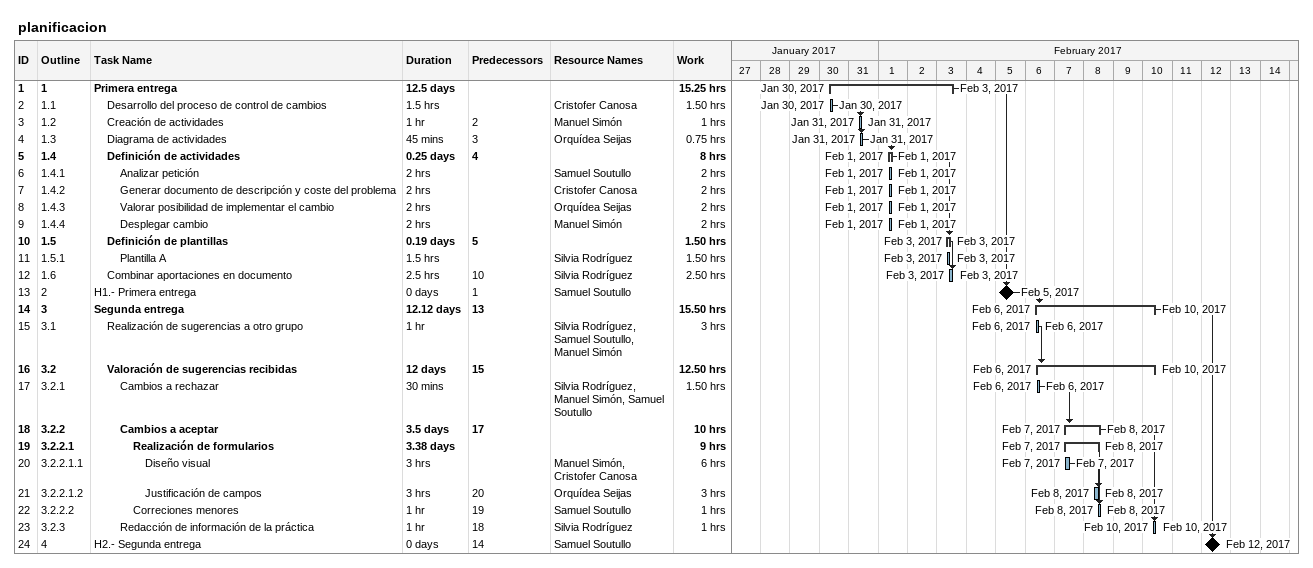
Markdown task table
planificacion

| ID | WBS | Task | Duration | Start | Finish | Predecessors | Resources | Work (h) |
|---|---|---|---|---|---|---|---|---|
| 1 | 1 | **Primera entrega** | 12.5d | 2017-01-30 | 2017-02-03 |  |  | 15.25 |
| 2 | 1.1 | Desarrollo del proceso de control de cambios | 1.5h | 2017-01-30 | 2017-01-30 |  | Cristofer Canosa | 1.50 |
| 3 | 1.2 | Creación de actividades | 1h | 2017-01-31 | 2017-01-31 | 2 | Manuel Simón | 1 |
| 4 | 1.3 | Diagrama de actividades | 45min | 2017-01-31 | 2017-01-31 | 3 | Orquídea Seijas | 0.75 |
| 5 | 1.4 | **Definición de actividades** | 0.25d | 2017-02-01 | 2017-02-01 | 4 |  | 8 |
| 6 | 1.4.1 | Analizar petición | 2h | 2017-02-01 | 2017-02-01 |  | Samuel Soutullo | 2 |
| 7 | 1.4.2 | Generar documento de descripción y coste del problema | 2h | 2017-02-01 | 2017-02-01 |  | Cristofer Canosa | 2 |
| 8 | 1.4.3 | Valorar posibilidad de implementar el cambio | 2h | 2017-02-01 | 2017-02-01 |  | Orquídea Seijas | 2 |
| 9 | 1.4.4 | Desplegar cambio | 2h | 2017-02-01 | 2017-02-01 |  | Manuel Simón | 2 |
| 10 | 1.5 | **Definición de plantillas** | 0.19d | 2017-02-03 | 2017-02-03 | 5 |  | 1.50 |
| 11 | 1.5.1 | Plantilla A | 1.5h | 2017-02-03 | 2017-02-03 |  | Silvia Rodríguez | 1.50 |
| 12 | 1.6 | Combinar aportaciones en documento | 2.5h | 2017-02-03 | 2017-02-03 | 10 | Silvia Rodríguez | 2.50 |
| 13 | 2 | H1.- Primera entrega | 0d | 2017-02-05 | 2017-02-05 | 1 | Samuel Soutullo |  |
| 14 | 3 | **Segunda entrega** | 12.12d | 2017-02-06 | 2017-02-10 | 13 |  | 15.50 |
| 15 | 3.1 | Realización de sugerencias a otro grupo | 1h | 2017-02-06 | 2017-02-06 |  | Silvia Rodríguez, Samuel Soutullo, Manuel Simón | 3 |
| 16 | 3.2 | **Valoración de sugerencias recibidas** | 12d | 2017-02-06 | 2017-02-10 | 15 |  | 12.50 |
| 17 | 3.2.1 | Cambios a rechazar | 30min | 2017-02-06 | 2017-02-06 |  | Silvia Rodríguez, Manuel Simón, Samuel Soutullo | 1.50 |
| 18 | 3.2.2 | **Cambios a aceptar** | 3.5d | 2017-02-07 | 2017-02-08 | 17 |  | 10 |
| 19 | 3.2.2.1 | **Realización de formularios** | 3.38d | 2017-02-07 | 2017-02-08 |  |  | 9 |
| 20 | 3.2.2.1.1 | Diseño visual | 3h | 2017-02-07 | 2017-02-07 |  | Manuel Simón, Cristofer Canosa | 6 |
| 21 | 3.2.2.1.2 | Justificación de campos | 3h | 2017-02-08 | 2017-02-08 | 20 | Orquídea Seijas | 3 |
| 22 | 3.2.2.2 | Correciones menores | 1h | 2017-02-08 | 2017-02-08 | 19 | Samuel Soutullo | 1 |
| 23 | 3.2.3 | Redacción de información de la práctica | 1h | 2017-02-10 | 2017-02-10 | 18 | Silvia Rodríguez | 1 |
| 24 | 4 | H2.- Segunda entrega | 0d | 2017-02-12 | 2017-02-12 | 14 | Samuel Soutullo |  |
